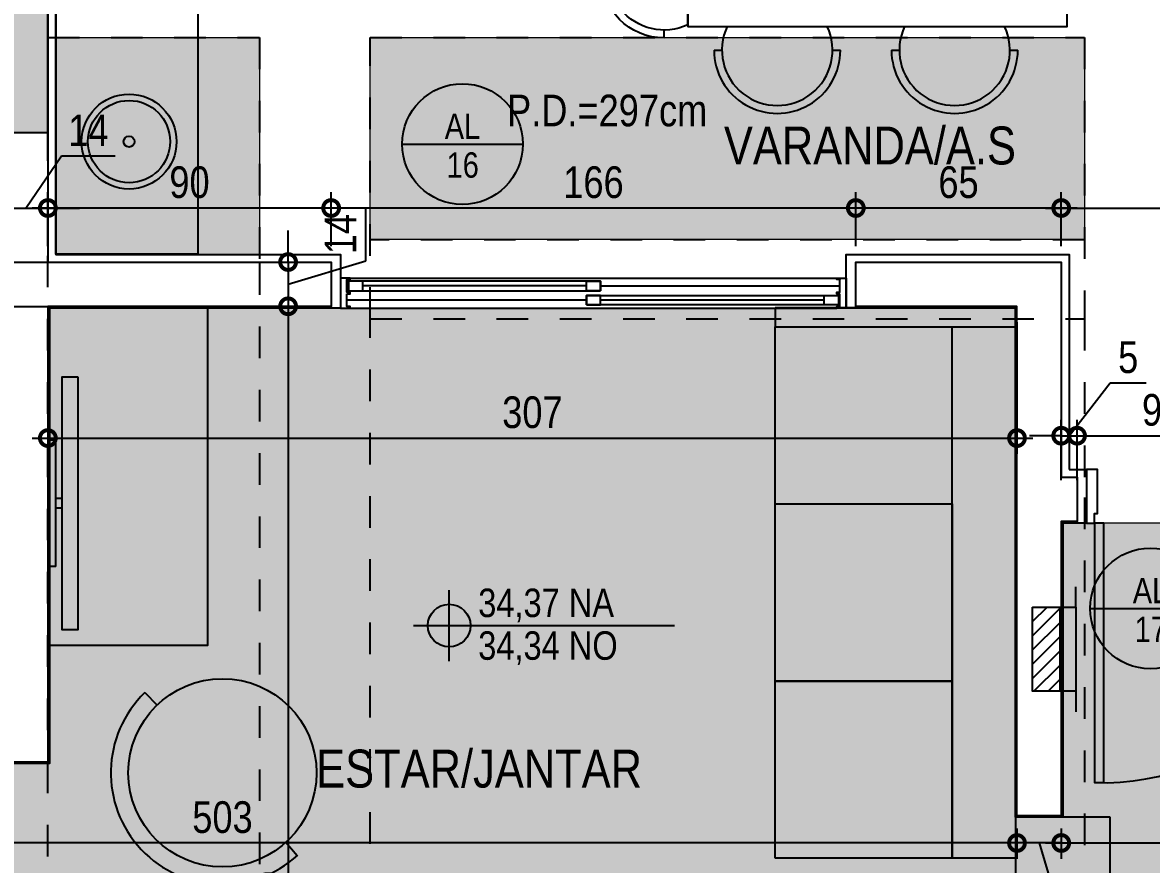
# Model space of a CAD drawing. Header units: metres. Extents: x -41 to 570, y -54 to 184.
# Drawn here: x 4.93 to 8.502, y -0.315 to 2.347 of the extents above; entities that cross this region are included whole.
import ezdxf
from ezdxf.enums import TextEntityAlignment as Align

# ---------------------------------------------------------------- set-up
doc = ezdxf.new("R2010")
doc.units = ezdxf.units.M
doc.linetypes.add('DASHEDX2', pattern=[1.5, 1, -0.5])
doc.linetypes.add('PUC$0$DASHEDX2', pattern=[1.5, 1, -0.5])
for name, color, linetype in [('1', 232, 'DASHEDX2'), ('4', 2, 'Continuous'), ('ARQ-DIM', 2, 'Continuous'), ('ARQ-SIM', 1, 'Continuous'), ('ARQ-TXT', 2, 'Continuous'), ('PUC$0$06-GGBSTELAP-TIPO-BLA$0$GG-TE0001', 1, 'Continuous'), ('PUC$0$06-GGBSTELAP-TIPO-BLA$0$GG-TE0003', 7, 'Continuous'), ('PUC$0$ARQ-ALV ACAB', 4, 'Continuous'), ('PUC$0$ARQ-ALV OSSO', 5, 'Continuous'), ('PUC$0$ARQ-AUX1 @ 1', 1, 'Continuous'), ('PUC$0$ARQ-CAX @ 1', 1, 'Continuous'), ('PUC$0$ARQ-MOB', 7, 'Continuous'), ('PUC$0$ARQ-MOB @ 1', 7, 'Continuous'), ('PUC$0$ARQ-PRJ', 7, 'PUC$0$DASHEDX2')]:
    doc.layers.add(name, color=color, linetype=linetype)
doc.layers.add('PUC$0$ARQ-FORRO', color=9, linetype='Continuous', lineweight=5)
doc.styles.add('Adesa', font='ARIALN.TTF')
doc.dimstyles.new('ADESA 1-0050', dxfattribs={"dimtxt": 0.1, "dimasz": 0.1, "dimexe": 0.05, "dimexo": 0.05, "dimgap": 0.03, "dimtad": 1, "dimdec": 1, "dimlfac": 100, "dimzin": 12, "dimtxsty": 'Adesa', "dimblk": 'DOTSMALL', "dimcen": 1, "dimdle": 0.05, "dimclrd": 1, "dimclre": 1, "dimclrt": 256, "dimazin": 3, "dimtm": 1e-09, "dimtfac": 1, "dimtdec": 1, "dimtmove": 1, "dimatfit": 0, "dimldrblk": 'DOTSMALL', "dimfxl": 0.8, "dimtvp": 2, "dimtolj": 1, "dimtzin": 0, "dimarcsym": 0})

# ---------------------------------------------------------------- blocks, each defined once
blk = doc.blocks.new('*U3378')
at = {"color": 0, "linetype": 'ByBlock', "ltscale": 0.5}
for points in [[(0.02, -0.045), (0.03, -0.045), (0.03, -0.05), (0.02, -0.05), (0.02, -0.09), (0.03, -0.09), (0.03, -0.095), (0.02, -0.095), (0.02, -0.09), (0.03, -0.09), (0.03, -0.095), (0, -0.095), (0, 0), (0.03, 0), (0.03, -0.005), (0.02, -0.005), (0.02, -0.045)], [(1.58, -0.045), (1.57, -0.045), (1.57, -0.05), (1.58, -0.05), (1.58, -0.09), (1.57, -0.09), (1.57, -0.095), (1.58, -0.095), (1.58, -0.09), (1.57, -0.09), (1.57, -0.095), (1.6, -0.095), (1.6, 0), (1.57, 0), (1.57, -0.005), (1.58, -0.005), (1.58, -0.045)], [(0.025, -0.01), (0.07, -0.01), (0.07, -0.04), (0.025, -0.04)], [(0.8225, -0.01), (0.7775, -0.01), (0.7775, -0.04), (0.8225, -0.04)], [(0.7775, -0.055), (0.8225, -0.055), (0.8225, -0.085), (0.7775, -0.085)], [(1.575, -0.055), (1.53, -0.055), (1.53, -0.085), (1.575, -0.085)]]:
    blk.add_lwpolyline(points, close=True, dxfattribs=at)
at = {"color": 8, "linetype": 'ByBlock', "ltscale": 0.5}
for points in [[(1.57, 0), (0.03, 0)], [(0.8225, -0.025), (1.58, -0.025)], [(0.7775, -0.07), (0.02, -0.07)], [(1.57, -0.095), (0.03, -0.095)]]:
    blk.add_lwpolyline(points, dxfattribs=at)
at = {"color": 7, "linetype": 'ByBlock', "ltscale": 0.5}
for points in [[(0.8225, -0.01), (0.8225, -0.04), (0.025, -0.04), (0.025, -0.01)], [(0.7775, -0.055), (0.7775, -0.085), (1.575, -0.085), (1.575, -0.055)]]:
    blk.add_lwpolyline(points, close=True, dxfattribs=at)
for points in [[(0.07, -0.025), (0.7775, -0.025)], [(0.8225, -0.07), (1.53, -0.07)]]:
    blk.add_lwpolyline(points, dxfattribs=at)
blk = doc.blocks.new('*U3549')
for points in [[(-0.025, -0.1), (0, -0.1), (0, -0.07), (0.01, -0.07), (0.01, 0.07), (-0.025, 0.07), (-0.025, -0.1)], [(0.845, -0.1), (0.82, -0.1), (0.82, -0.07), (0.81, -0.07), (0.81, 0.07), (0.845, 0.07), (0.845, -0.1)], [(0, -0.1), (0, -0.9204), (0.03, -0.9204), (0.03, -0.1)]]:
    blk.add_lwpolyline(points, close=True)
at = {"layer": 'PUC$0$ARQ-PRJ'}
blk.add_arc((0.0237, -0.1242), 0.7967, 268.2987, 1.7401, dxfattribs=at)
blk = doc.blocks.new('PUC$0$pl apto tipo 4 puc')
at = {"layer": 'PUC$0$ARQ-ALV ACAB'}
blk.add_lwpolyline([(4.6663, 3.0274), (5.0368, 3.0262), (5.0368, 1.6162), (5.9381, 1.6162), (5.9381, 1.4462), (5.0168, 1.4459), (5.0168, 0.0059), (3.0556, 0.0062), (3.0556, -0.0782), (2.9056, -0.0782), (2.9056, 0.1562), (4.8668, 0.1559)], dxfattribs=at)
blk.add_lwpolyline([(8.2431, 0.9362), (8.2981, 0.9362), (8.2981, 0.7662), (8.2231, 0.7662), (8.2231, -0.1638), (8.0731, -0.1638), (8.0731, 1.4462), (7.5381, 1.4462), (7.5381, 1.6162), (8.2431, 1.6162)], close=True, dxfattribs=at)
at = {"layer": 'PUC$0$ARQ-ALV OSSO'}
for points in [[(4.6613, 3.0012), (5.0118, 3.0012), (5.0118, 1.5912), (5.0118, 1.5912), (5.9081, 1.5912), (5.9081, 1.4512), (5.0118, 1.4509), (5.0118, 0.0109), (3.0506, 0.0112), (3.0506, -0.0732), (2.9106, -0.0732), (2.9106, 0.1512), (4.8718, 0.1509)], [(4.6618, 1.5912), (5.0118, 1.5912)]]:
    blk.add_lwpolyline(points, dxfattribs=at)
blk.add_lwpolyline([(8.2181, 0.9112), (8.2681, 0.9112), (8.2681, 0.7712), (8.2181, 0.7712), (8.2181, -0.1588), (8.0781, -0.1588), (8.0781, 1.4512), (7.5681, 1.4512), (7.5681, 1.5912), (8.2181, 1.5912)], close=True, dxfattribs=at)
at = {"layer": 'PUC$0$ARQ-ALV OSSO', "elevation": 0}
blk.add_lwpolyline([(4.6618, 1.4512), (5.0118, 1.4509)], dxfattribs=at)
at = {"layer": 'PUC$0$ARQ-AUX1 @ 1', "rotation": 180}
blk.add_blockref('*U3378', (7.5381, 1.4462, 0), dxfattribs=at)
at = {"layer": 'PUC$0$ARQ-CAX @ 1'}
blk.add_blockref('*U3549', (8.3231, 0.8662), dxfattribs=at)
blk = doc.blocks.new('PUC$0$BCO')
at = {"layer": 'PUC$0$ARQ-MOB'}
blk.add_line((-0.1581, 0), (0.1581, 0), dxfattribs=at)
for points in [[(-0.2, -0.075), (-0.175, -0.075)], [(0.175, -0.075), (0.2, -0.075)]]:
    blk.add_lwpolyline(points, dxfattribs=at)
for radius, start, end in [(0.175, 154.6231, 25.3769), (0.2, 180, 0)]:
    blk.add_arc((0, -0.075), radius, start, end, dxfattribs=at)
blk = doc.blocks.new('PUC$0$ARQ-LAY-SOF')
at = {"layer": 'PUC$0$ARQ-MOB'}
for points in [[(0.2, 1.74), (0.2, 0.06), (0, 0.06), (0, 1.74)], [(0.76, 1.74), (0.76, 0.06), (0, 0.06), (0, 1.74)], [(0.76, 1.74), (0.76, 1.18), (0.2, 1.18), (0.2, 1.74)], [(0.76, 1.18), (0.76, 0.62), (0.2, 0.62), (0.2, 1.18)], [(0.76, 0), (0.76, 0.06), (0, 0.06), (0, 0)]]:
    blk.add_lwpolyline(points, close=True, dxfattribs=at)
blk = doc.blocks.new('PUC$0$ARQ_LAY_CAD_RED')
at = {"layer": 'PUC$0$ARQ-MOB'}
for p, q in [((-0.0123, 0.3527), (-0.0104, 0.2975)), ((0, -0.353), (0.0019, -0.2977))]:
    blk.add_line(p, q, dxfattribs=at)
blk.add_circle((0, 0), 0.2977, dxfattribs=at)
blk.add_arc((0, 0), 0.353, 91.9974, 270.5825, dxfattribs=at)
blk = doc.blocks.new('*U3414')
for p, q in [((-0.2, -0.02), (-0.2, 0)), ((0.2, -0.02), (0.2, 0)), ((-0.015, -0.04), (-0.015, -0.02)), ((0.015, -0.04), (0.015, -0.02))]:
    blk.add_line(p, q)
for points in [[(0.2, 0), (-0.2, 0)], [(0.2, -0.02), (-0.2, -0.02)]]:
    blk.add_lwpolyline(points)
blk.add_lwpolyline([(-0.4, -0.09), (0.4, -0.09), (0.4, -0.04), (-0.4, -0.04)], close=True)
blk = doc.blocks.new('PUC$0$layout puc 2')
at = {"layer": 'PUC$0$ARQ-MOB'}
for points in [[(-8.0163, 3.02), (-7.7163, 3.02), (-7.7163, 3.47), (-8.0163, 3.47)], [(-4.66, 1.4103), (-5.16, 1.4103), (-5.16, 2.4781), (-4.66, 2.4781)]]:
    blk.add_lwpolyline(points, close=True, dxfattribs=at)
at = {"layer": 'PUC$0$ARQ-MOB', "elevation": 0}
for points in [[(-5.13, 1.24), (-4.68, 1.24), (-4.68, 0.02), (-5.1299, 0.02)], [(-6.6799, 0.02), (-6.6799, 0.52), (-7.8799, 0.52), (-7.8799, 0.02)]]:
    blk.add_lwpolyline(points, close=True, dxfattribs=at)
at = {"layer": 'PUC$0$ARQ-MOB'}
for radius in [0.15, 0.13, 0.0174]:
    blk.add_circle((-4.912, 0.8842, 0), radius, dxfattribs=at)
at = {"layer": 'PUC$0$ARQ-MOB', "color": 7, "rotation": 221.9872124958191}
blk.add_blockref('PUC$0$ARQ_LAY_CAD_RED', (-5.2073, 2.8802, 0), dxfattribs=at)
at = {"layer": 'PUC$0$ARQ-MOB', "color": 7}
blk.add_blockref('PUC$0$ARQ-LAY-SOF', (-7.7163, 1.41), dxfattribs=at)
at = {"layer": 'PUC$0$ARQ-MOB', "rotation": 180}
for p in [(-7.5241, 0.52, 0), (-6.9628, 0.52, 0)]:
    blk.add_blockref('PUC$0$BCO', p, dxfattribs=at)
at = {"layer": 'PUC$0$ARQ-MOB', "xscale": -1, "rotation": 90}
blk.add_blockref('PUC$0$BCO', (-6.6799, 0.3565), dxfattribs=at)
at = {"layer": 'PUC$0$ARQ-MOB @ 1', "xscale": -1, "rotation": 270}
blk.add_blockref('*U3414', (-4.66, 2.0281), dxfattribs=at)
blk = doc.blocks.new('PUC$0$06-GGBSTELAP-TIPO-BLA$0$GG-CP-10-50')
at = {"layer": 'PUC$0$06-GGBSTELAP-TIPO-BLA$0$GG-TE0001'}
h = blk.add_hatch(dxfattribs=at)
h.set_pattern_fill('ANSI31', color=256, scale=0.01, angle=90, style=0)
h.set_pattern_definition([(135, (-15411.20236, 5775.561818), (-0.0224506403, -0.0224506403), [])])
h.paths.add_polyline_path([(0.133, -0.0862), (0.133, 0), (-0.133, 0), (-0.133, -0.0862)])
at = {"layer": 'PUC$0$06-GGBSTELAP-TIPO-BLA$0$GG-TE0003'}
for p, q in [((-0.133, 0.0502), (-0.1977, 0.0502)), ((0.133, 0.0502), (0.1977, 0.0502)), ((-0.133, 0), (0.133, 0))]:
    blk.add_line(p, q, dxfattribs=at)
blk.add_lwpolyline([(-0.133, -0.0862), (-0.133, 0.0502), (0.133, 0.0502), (0.133, -0.0862)], close=True, dxfattribs=at)
blk = doc.blocks.new('PUC$0$06-GGBSTELAP-TIPO-BLA$0$PONTOS AP3')
at = {"layer": 'PUC$0$06-GGBSTELAP-TIPO-BLA$0$GG-TE0003', "rotation": 180}
blk.add_blockref('PUC$0$06-GGBSTELAP-TIPO-BLA$0$GG-CP-10-50', (25.3624, 3.113, 0), dxfattribs=at)
blk = doc.blocks.new('PUC$0$pl forro 2')
at = {"layer": 'PUC$0$ARQ-FORRO'}
h = blk.add_hatch(color=256, dxfattribs=at)
h.dxf.hatch_style = 1
h.paths.add_polyline_path([(-5.005, -1.705), (-3.2113, -1.705), (-3.2113, -0.775), (-3.0613, -0.775), (-3.0613, -2.385), (-0.005, -2.3848), (-0.005, -0.9447), (1.9562, -0.945), (1.9562, -0.045), (-0.005, -0.045), (-0.005, 1.3643), (-1.9663, 1.3643), (-1.9663, 0.965), (-5.005, 0.965)])
h = blk.add_hatch(color=256, dxfattribs=at)
h.dxf.hatch_style = 1
h.paths.add_polyline_path([(-0.6699, -2.555), (-0.025, -2.555), (-0.025, -3.2408), (-0.6699, -3.2408)])
h.paths.add_polyline_path([(-3.2798, -2.6015), (-1.0199, -2.6015), (-1.0199, -3.2408), (-3.2798, -3.2408)])
h.paths.add_polyline_path([(-4.3613, -1.875), (-3.6298, -1.875), (-3.6298, -3.2408), (-4.09, -3.2408), (-4.09, -3.775), (-4.995, -3.775), (-4.995, -2.155), (-4.3614, -2.155)])
h.paths.add_polyline_path([(-4.695, -2.875), (-4.945, -2.875), (-4.945, -3.175), (-4.695, -3.175)], flags=16)
for points in [[(-5.005, -1.705), (-3.2113, -1.705), (-3.2113, -0.775), (-3.0613, -0.775), (-3.0613, -2.385), (-0.005, -2.3848), (-0.005, -0.9447), (1.9562, -0.945), (1.9562, -0.045), (-0.005, -0.045), (-0.005, 1.3643), (-1.9663, 1.3643), (-1.9663, 0.965), (-5.005, 0.965)], [(-0.6699, -2.555), (-0.025, -2.555), (-0.025, -3.2408), (-0.6699, -3.2408)], [(-3.2798, -2.6015), (-1.0199, -2.6015), (-1.0199, -3.2408), (-3.2798, -3.2408)]]:
    blk.add_lwpolyline(points, close=True, dxfattribs=at)
blk = doc.blocks.new('PUC')
at = {"rotation": 270}
blk.add_blockref('PUC$0$06-GGBSTELAP-TIPO-BLA$0$PONTOS AP3', (-11.325, 24.9967, 0), dxfattribs=at)
at = {"layer": 'PUC$0$ARQ-ALV OSSO', "color": 6, "rotation": 180}
blk.add_blockref('PUC$0$pl apto tipo 4 puc', (0.0018, 0.0019), dxfattribs=at)
at = {"layer": 'PUC$0$ARQ-FORRO'}
blk.add_blockref('PUC$0$pl forro 2', (-5.01, 0.9408), dxfattribs=at)
at = {"layer": 'PUC$0$ARQ-MOB', "color": 6}
blk.add_blockref('PUC$0$layout puc 2', (-0.355, -2.855, 0), dxfattribs=at)
blk = doc.blocks.new('NipAcOs')
at = {"layer": 'ARQ-SIM'}
h = blk.add_hatch(color=256, dxfattribs=at)
h.dxf.hatch_style = 1
h.paths.add_polyline_path([(0, 0.15, 0.414214), (-0.15, 0), (0, 0)])
h.paths.add_polyline_path([(0.15, 0), (0, 0), (0, -0.15, 0.414214)])
for p, q in [((0, -0.25), (0, 0.25)), ((-0.25, 0), (0.15, 0)), ((0.15, 0), (1.5834, 0))]:
    blk.add_line(p, q, dxfattribs=at)
blk.add_circle((0, 0), 0.15, dxfattribs=at)
at = {"style": 'Adesa'}
for p in [(0.204, 0.06), (0.204, -0.24)]:
    blk.add_attdef('000,00', p, '', height=0.2, dxfattribs=at)
blk = doc.blocks.new('TIPO COTA$0$Chamada_planta')
at = {"layer": 'ARQ-SIM'}
blk.add_line((-1.273, 0), (1.273, 0), dxfattribs=at)
blk.add_circle((0, 0), 1.273, dxfattribs=at)
at = {"layer": 'ARQ-SIM', "color": 2, "style": 'Adesa'}
for tag, p in [('NUMERO', (0, 0.234)), ('C.D.', (0, -0.272))]:
    blk.add_attdef(tag, text='', height=0.5, dxfattribs=at).set_placement(p, align=Align.MIDDLE_CENTER)
blk = doc.blocks.new('_DotSmall')
at = {"color": 0, "linetype": 'ByBlock', "const_width": 0.5}
blk.add_lwpolyline([(-0.0625, 0, 1), (0.0625, 0, 1)], format="xyb", close=True, dxfattribs=at)
blk = doc.blocks.new('*D1625')
at = {"layer": 'ARQ-DIM', "color": 1, "lineweight": -2, "transparency": 16777216}
for p, q in [((7.5664, 1.64), (7.5664, 1.8108)), ((8.2164, 1.64), (8.2164, 1.8108)), ((8.2664, 1.7608), (7.5164, 1.7608))]:
    blk.add_line(p, q, dxfattribs=at)
at = {"layer": 'Defpoints', "color": 0, "transparency": 16777216}
for p in [(7.5664, 1.7608), (7.5664, 1.59, 0), (8.2164, 1.59, 0)]:
    blk.add_point(p, dxfattribs=at)
at = {"layer": 'ARQ-DIM', "color": 1, "lineweight": -2, "transparency": 16777216, "xscale": 0.1, "yscale": 0.1, "zscale": 0.1, "rotation": 180}
blk.add_blockref('_DotSmall', (7.5664, 1.7608), dxfattribs=at)
at = {"layer": 'ARQ-DIM', "color": 1, "lineweight": -2, "transparency": 16777216, "xscale": 0.1, "yscale": 0.1, "zscale": 0.1}
blk.add_blockref('_DotSmall', (8.2164, 1.7608), dxfattribs=at)
at = {"layer": 'ARQ-DIM', "transparency": 16777216, "insert": (7.8914, 1.8418), "char_height": 0.1, "attachment_point": 5, "style": 'Adesa'}
blk.add_mtext('\\A1;65', dxfattribs=at)
blk = doc.blocks.new('*D1626')
at = {"layer": 'ARQ-DIM', "color": 1, "lineweight": -2, "transparency": 16777216}
for p, q in [((5.9064, 1.64), (5.9064, 1.8108)), ((7.5664, 1.64), (7.5664, 1.8108)), ((7.6164, 1.7608), (5.8564, 1.7608))]:
    blk.add_line(p, q, dxfattribs=at)
at = {"layer": 'Defpoints', "color": 0, "transparency": 16777216}
for p in [(5.9064, 1.7608), (5.9064, 1.59, 0), (7.5664, 1.59, 0)]:
    blk.add_point(p, dxfattribs=at)
at = {"layer": 'ARQ-DIM', "color": 1, "lineweight": -2, "transparency": 16777216, "xscale": 0.1, "yscale": 0.1, "zscale": 0.1, "rotation": 180}
blk.add_blockref('_DotSmall', (5.9064, 1.7608), dxfattribs=at)
at = {"layer": 'ARQ-DIM', "color": 1, "lineweight": -2, "transparency": 16777216, "xscale": 0.1, "yscale": 0.1, "zscale": 0.1}
blk.add_blockref('_DotSmall', (7.5664, 1.7608), dxfattribs=at)
at = {"layer": 'ARQ-DIM', "transparency": 16777216, "insert": (6.7364, 1.8418), "char_height": 0.1, "attachment_point": 5, "style": 'Adesa'}
blk.add_mtext('\\A1;166', dxfattribs=at)
blk = doc.blocks.new('*D1627')
at = {"layer": 'ARQ-DIM', "color": 1, "lineweight": -2, "transparency": 16777216}
for p, q in [((5.01, 1.64), (5.01, 1.8108)), ((5.9064, 1.64), (5.9064, 1.8108)), ((5.9564, 1.7608), (4.96, 1.7608))]:
    blk.add_line(p, q, dxfattribs=at)
at = {"layer": 'Defpoints', "color": 0, "transparency": 16777216}
for p in [(5.01, 1.7608), (5.01, 1.59, 0), (5.9064, 1.59, 0)]:
    blk.add_point(p, dxfattribs=at)
at = {"layer": 'ARQ-DIM', "color": 1, "lineweight": -2, "transparency": 16777216, "xscale": 0.1, "yscale": 0.1, "zscale": 0.1, "rotation": 180}
blk.add_blockref('_DotSmall', (5.01, 1.7608), dxfattribs=at)
at = {"layer": 'ARQ-DIM', "color": 1, "lineweight": -2, "transparency": 16777216, "xscale": 0.1, "yscale": 0.1, "zscale": 0.1}
blk.add_blockref('_DotSmall', (5.9064, 1.7608), dxfattribs=at)
at = {"layer": 'ARQ-DIM', "transparency": 16777216, "insert": (5.4582, 1.8418), "char_height": 0.1, "attachment_point": 5, "style": 'Adesa'}
blk.add_mtext('\\A1;90', dxfattribs=at)
blk = doc.blocks.new('*D1628')
at = {"layer": 'ARQ-DIM', "color": 1, "lineweight": -2, "transparency": 16777216}
for p, q in [((4.9408, 1.7608), (5.0535, 1.9262)), ((5.0535, 1.9262), (5.223, 1.9262)), ((4.8715, 1.6488), (4.8715, 1.8108)), ((5.01, 1.6488), (5.01, 1.8108)), ((4.8715, 1.7608), (4.7715, 1.7608)), ((4.8715, 1.7608), (5.01, 1.7608)), ((4.8715, 1.7608), (5.01, 1.7608)), ((5.01, 1.7608), (5.11, 1.7608))]:
    blk.add_line(p, q, dxfattribs=at)
at = {"layer": 'Defpoints', "color": 0, "transparency": 16777216}
for p in [(5.01, 1.7608), (4.8715, 1.5988, 0), (5.01, 1.5988, 0)]:
    blk.add_point(p, dxfattribs=at)
at = {"layer": 'ARQ-DIM', "color": 1, "lineweight": -2, "transparency": 16777216, "xscale": 0.1, "yscale": 0.1, "zscale": 0.1}
blk.add_blockref('_DotSmall', (4.8715, 1.7608), dxfattribs=at)
at = {"layer": 'ARQ-DIM', "color": 1, "lineweight": -2, "transparency": 16777216, "xscale": 0.1, "yscale": 0.1, "zscale": 0.1, "rotation": 180}
blk.add_blockref('_DotSmall', (5.01, 1.7608), dxfattribs=at)
at = {"layer": 'ARQ-DIM', "transparency": 16777216, "insert": (5.1382, 2.0064), "char_height": 0.1, "attachment_point": 5, "style": 'Adesa'}
blk.add_mtext('\\A1;14', dxfattribs=at)
blk = doc.blocks.new('*D1319')
at = {"layer": 'ARQ-DIM', "color": 1, "lineweight": -2, "transparency": 16777216}
for p, q in [((8.2164, 1.64), (8.2164, 1.8108)), ((9.3964, 1.1813), (9.3964, 1.8108)), ((8.1664, 1.7608), (9.4464, 1.7608))]:
    blk.add_line(p, q, dxfattribs=at)
at = {"layer": 'Defpoints', "color": 0, "transparency": 16777216}
for p in [(9.3964, 1.7608), (8.2164, 1.59, 0), (9.3964, 1.1313, 0)]:
    blk.add_point(p, dxfattribs=at)
at = {"layer": 'ARQ-DIM', "color": 1, "lineweight": -2, "transparency": 16777216, "xscale": 0.1, "yscale": 0.1, "zscale": 0.1, "rotation": 180}
blk.add_blockref('_DotSmall', (8.2164, 1.7608), dxfattribs=at)
at = {"layer": 'ARQ-DIM', "color": 1, "lineweight": -2, "transparency": 16777216, "xscale": 0.1, "yscale": 0.1, "zscale": 0.1}
blk.add_blockref('_DotSmall', (9.3964, 1.7608), dxfattribs=at)
at = {"layer": 'ARQ-DIM', "transparency": 16777216, "insert": (8.8064, 1.8418), "char_height": 0.1, "attachment_point": 5, "style": 'Adesa'}
blk.add_mtext('\\A1;118', dxfattribs=at)
blk = doc.blocks.new('*D1340')
at = {"layer": 'ARQ-DIM', "color": 1, "lineweight": -2, "transparency": 16777216}
for p, q in [((8.2164, -0.2012), (8.2164, -0.297)), ((10.0291, -0.2012), (10.0291, -0.297)), ((8.1664, -0.247), (10.0791, -0.247))]:
    blk.add_line(p, q, dxfattribs=at)
at = {"layer": 'Defpoints', "color": 0, "transparency": 16777216}
for p in [(8.2164, -0.1512, 0), (10.0291, -0.1512, 0), (10.0291, -0.247)]:
    blk.add_point(p, dxfattribs=at)
at = {"layer": 'ARQ-DIM', "color": 1, "lineweight": -2, "transparency": 16777216, "xscale": 0.1, "yscale": 0.1, "zscale": 0.1, "rotation": 180}
blk.add_blockref('_DotSmall', (8.2164, -0.247), dxfattribs=at)
at = {"layer": 'ARQ-DIM', "color": 1, "lineweight": -2, "transparency": 16777216, "xscale": 0.1, "yscale": 0.1, "zscale": 0.1}
blk.add_blockref('_DotSmall', (10.0291, -0.247), dxfattribs=at)
at = {"layer": 'ARQ-DIM', "transparency": 16777216, "insert": (9.1227, -0.1659), "char_height": 0.1, "attachment_point": 5, "style": 'Adesa'}
blk.add_mtext('\\A1;181', dxfattribs=at)
blk = doc.blocks.new('*D1341')
at = {"layer": 'ARQ-DIM', "color": 1, "lineweight": -2, "transparency": 16777216}
for p, q in [((8.0764, -0.2012), (8.0764, -0.297)), ((8.2164, -0.2012), (8.2164, -0.297)), ((8.0764, -0.247), (7.9764, -0.247)), ((8.2164, -0.247), (8.0764, -0.247)), ((8.2164, -0.247), (8.0764, -0.247)), ((8.1464, -0.247), (8.22, -0.4926)), ((8.2164, -0.247), (8.3164, -0.247)), ((8.22, -0.4926), (8.3895, -0.4926))]:
    blk.add_line(p, q, dxfattribs=at)
at = {"layer": 'Defpoints', "color": 0, "transparency": 16777216}
for p in [(8.0764, -0.1512, 0), (8.2164, -0.1512, 0), (8.0764, -0.247)]:
    blk.add_point(p, dxfattribs=at)
at = {"layer": 'ARQ-DIM', "color": 1, "lineweight": -2, "transparency": 16777216, "xscale": 0.1, "yscale": 0.1, "zscale": 0.1}
blk.add_blockref('_DotSmall', (8.0764, -0.247), dxfattribs=at)
at = {"layer": 'ARQ-DIM', "color": 1, "lineweight": -2, "transparency": 16777216, "xscale": 0.1, "yscale": 0.1, "zscale": 0.1, "rotation": 180}
blk.add_blockref('_DotSmall', (8.2164, -0.247), dxfattribs=at)
at = {"layer": 'ARQ-DIM', "transparency": 16777216, "insert": (8.3048, -0.4124), "char_height": 0.1, "attachment_point": 5, "style": 'Adesa'}
blk.add_mtext('\\A1;14', dxfattribs=at)
blk = doc.blocks.new('*D1342')
at = {"layer": 'ARQ-DIM', "color": 1, "lineweight": -2, "transparency": 16777216}
for p, q in [((3.0488, -0.1644), (3.0488, -0.297)), ((8.0764, -0.2012), (8.0764, -0.297)), ((8.1264, -0.247), (2.9988, -0.247))]:
    blk.add_line(p, q, dxfattribs=at)
at = {"layer": 'Defpoints', "color": 0, "transparency": 16777216}
for p in [(3.0488, -0.1144, 0), (8.0764, -0.1512, 0), (3.0488, -0.247)]:
    blk.add_point(p, dxfattribs=at)
at = {"layer": 'ARQ-DIM', "color": 1, "lineweight": -2, "transparency": 16777216, "xscale": 0.1, "yscale": 0.1, "zscale": 0.1, "rotation": 180}
blk.add_blockref('_DotSmall', (3.0488, -0.247), dxfattribs=at)
at = {"layer": 'ARQ-DIM', "color": 1, "lineweight": -2, "transparency": 16777216, "xscale": 0.1, "yscale": 0.1, "zscale": 0.1}
blk.add_blockref('_DotSmall', (8.0764, -0.247), dxfattribs=at)
at = {"layer": 'ARQ-DIM', "transparency": 16777216, "insert": (5.5626, -0.1659), "char_height": 0.1, "attachment_point": 5, "style": 'Adesa'}
blk.add_mtext('\\A1;503', dxfattribs=at)
blk = doc.blocks.new('*D1343')
at = {"layer": 'ARQ-DIM', "color": 1, "lineweight": -2, "transparency": 16777216}
for p, q in [((8.2414, 1.0408), (8.3711, 1.2075)), ((8.3711, 1.2075), (8.4855, 1.2075)), ((8.2164, 0.9), (8.2164, 1.0908)), ((8.2664, 0.9), (8.2664, 1.0908)), ((8.2164, 1.0408), (8.1164, 1.0408)), ((8.2164, 1.0408), (8.2664, 1.0408)), ((8.2164, 1.0408), (8.2664, 1.0408)), ((8.2664, 1.0408), (8.3664, 1.0408))]:
    blk.add_line(p, q, dxfattribs=at)
at = {"layer": 'Defpoints', "color": 0, "transparency": 16777216}
for p in [(8.2664, 1.0408), (8.2164, 0.85, 0), (8.2664, 0.85, 0)]:
    blk.add_point(p, dxfattribs=at)
at = {"layer": 'ARQ-DIM', "color": 1, "lineweight": -2, "transparency": 16777216, "xscale": 0.1, "yscale": 0.1, "zscale": 0.1}
blk.add_blockref('_DotSmall', (8.2164, 1.0408), dxfattribs=at)
at = {"layer": 'ARQ-DIM', "color": 1, "lineweight": -2, "transparency": 16777216, "xscale": 0.1, "yscale": 0.1, "zscale": 0.1, "rotation": 180}
blk.add_blockref('_DotSmall', (8.2664, 1.0408), dxfattribs=at)
at = {"layer": 'ARQ-DIM', "transparency": 16777216, "insert": (8.4283, 1.2884), "char_height": 0.1, "attachment_point": 5, "style": 'Adesa'}
blk.add_mtext('\\A1;5', dxfattribs=at)
blk = doc.blocks.new('*D1344')
at = {"layer": 'ARQ-DIM', "color": 1, "lineweight": -2, "transparency": 16777216}
for p, q in [((8.2664, 0.9), (8.2664, 1.0908)), ((9.1964, 0.9), (9.1964, 1.0908)), ((8.2164, 1.0408), (9.2464, 1.0408))]:
    blk.add_line(p, q, dxfattribs=at)
at = {"layer": 'Defpoints', "color": 0, "transparency": 16777216}
for p in [(9.1964, 1.0408), (8.2664, 0.85, 0), (9.1964, 0.85, 0)]:
    blk.add_point(p, dxfattribs=at)
at = {"layer": 'ARQ-DIM', "color": 1, "lineweight": -2, "transparency": 16777216, "xscale": 0.1, "yscale": 0.1, "zscale": 0.1, "rotation": 180}
blk.add_blockref('_DotSmall', (8.2664, 1.0408), dxfattribs=at)
at = {"layer": 'ARQ-DIM', "color": 1, "lineweight": -2, "transparency": 16777216, "xscale": 0.1, "yscale": 0.1, "zscale": 0.1}
blk.add_blockref('_DotSmall', (9.1964, 1.0408), dxfattribs=at)
at = {"layer": 'ARQ-DIM', "transparency": 16777216, "insert": (8.5356, 1.1219), "char_height": 0.1, "attachment_point": 5, "style": 'Adesa'}
blk.add_mtext('\\A1;93', dxfattribs=at)
blk = doc.blocks.new('*D1349')
at = {"layer": 'ARQ-DIM', "color": 1, "lineweight": -2, "transparency": 16777216}
for p, q in [((5.7702, 1.5), (5.7702, -2.3601)), ((5.6481, 1.45), (5.8202, 1.45)), ((5.6481, -2.3101), (5.8202, -2.3101))]:
    blk.add_line(p, q, dxfattribs=at)
at = {"layer": 'Defpoints', "color": 0, "transparency": 16777216}
for p in [(5.5981, 1.45, 0), (5.5981, -2.3101), (5.7702, -2.3101)]:
    blk.add_point(p, dxfattribs=at)
at = {"layer": 'ARQ-DIM', "color": 1, "lineweight": -2, "transparency": 16777216, "xscale": 0.1, "yscale": 0.1, "zscale": 0.1}
for p, rotation in [((5.7702, 1.45), 90), ((5.7702, -2.3101), 270)]:
    blk.add_blockref('_DotSmall', p, dxfattribs=dict(at, rotation=rotation))
at = {"layer": 'ARQ-DIM', "transparency": 16777216, "insert": (5.6891, -0.43), "char_height": 0.1, "attachment_point": 5, "rotation": 90, "style": 'Adesa'}
blk.add_mtext('\\A1;376', dxfattribs=at)
blk = doc.blocks.new('*D1350')
at = {"layer": 'ARQ-DIM', "color": 1, "lineweight": -2, "transparency": 16777216}
for p, q in [((6.0158, 1.5937), (6.0158, 1.7632)), ((5.7702, 1.59), (5.7702, 1.69)), ((5.6481, 1.59), (5.8202, 1.59)), ((5.7702, 1.52), (6.0158, 1.5937)), ((5.7702, 1.59), (5.7702, 1.45)), ((5.7702, 1.59), (5.7702, 1.45)), ((5.6481, 1.45), (5.8202, 1.45)), ((5.7702, 1.45), (5.7702, 1.35))]:
    blk.add_line(p, q, dxfattribs=at)
at = {"layer": 'Defpoints', "color": 0, "transparency": 16777216}
for p in [(5.5981, 1.59, 0), (5.5981, 1.45, 0), (5.7702, 1.45)]:
    blk.add_point(p, dxfattribs=at)
at = {"layer": 'ARQ-DIM', "color": 1, "lineweight": -2, "transparency": 16777216, "xscale": 0.1, "yscale": 0.1, "zscale": 0.1}
for p, rotation in [((5.7702, 1.59), 270), ((5.7702, 1.45), 90)]:
    blk.add_blockref('_DotSmall', p, dxfattribs=dict(at, rotation=rotation))
at = {"layer": 'ARQ-DIM', "transparency": 16777216, "insert": (5.9356, 1.6784), "char_height": 0.1, "attachment_point": 5, "rotation": 90, "style": 'Adesa'}
blk.add_mtext('\\A1;14', dxfattribs=at)
blk = doc.blocks.new('*D1361')
at = {"layer": 'ARQ-DIM', "color": 1, "lineweight": -2, "transparency": 16777216}
for p, q in [((5.01, 1.4), (5.01, 0.9833)), ((8.0764, 1.4), (8.0764, 0.9833)), ((4.96, 1.0333), (8.1264, 1.0333))]:
    blk.add_line(p, q, dxfattribs=at)
at = {"layer": 'Defpoints', "color": 0, "transparency": 16777216}
for p in [(5.01, 1.45, 0), (8.0764, 1.45), (8.0764, 1.0333)]:
    blk.add_point(p, dxfattribs=at)
at = {"layer": 'ARQ-DIM', "color": 1, "lineweight": -2, "transparency": 16777216, "xscale": 0.1, "yscale": 0.1, "zscale": 0.1, "rotation": 180}
blk.add_blockref('_DotSmall', (5.01, 1.0333), dxfattribs=at)
at = {"layer": 'ARQ-DIM', "color": 1, "lineweight": -2, "transparency": 16777216, "xscale": 0.1, "yscale": 0.1, "zscale": 0.1}
blk.add_blockref('_DotSmall', (8.0764, 1.0333), dxfattribs=at)
at = {"layer": 'ARQ-DIM', "transparency": 16777216, "insert": (6.5432, 1.1144), "char_height": 0.1, "attachment_point": 5, "style": 'Adesa'}
blk.add_mtext('\\A1;307', dxfattribs=at)
blk = doc.blocks.new('est-lo-08-6sa-r00')
at = {"layer": '4'}
h = blk.add_hatch(color=8, dxfattribs=at)
h.dxf.hatch_style = 1
h.paths.add_polyline_path([(72.453596, -775.948263), (89.987707, -768.630138), (31.827874, -629.280097), (14.293763, -636.598222)], flags=17)
h.paths.add_polyline_path([(-113.904934, -1069.376461), (37.44213, -1006.209491), (30.123852, -988.675012), (-103.689101, -1044.523858), (-278.930329, -624.648636), (-286.248454, -607.114525), (-286.248475, -607.114534), (-307.05579, -557.260535), (-324.58988, -564.57865)])
h.paths.add_polyline_path([(-3206.956631, -1758.910157), (-3258.953832, -1634.325684), (-3291.25351, -1647.80644), (-3239.256309, -1772.390913)])
h.paths.add_polyline_path([(-2993.189754, -2271.092218), (-3020.151167, -2206.492821), (-3034.916841, -2212.655496), (-3140.452498, -1959.793707), (-3125.686931, -1953.631076), (-3148.796798, -1898.260198), (-3181.096477, -1911.740954), (-3025.489432, -2284.572974)])
h.paths.add_polyline_path([(-2947.092821, -1013.293024), (-2914.793142, -999.812268), (-2953.309588, -907.527473), (-2985.609266, -921.008229)])
h.paths.add_polyline_path([(-2727.356492, -1539.777801), (-2695.056814, -1526.297045), (-2733.573259, -1434.01225), (-2765.872938, -1447.493006)])
h.paths.add_polyline_path([(2122.48851, 465.414809), (2070.491309, 589.999283), (2038.191631, 576.518527), (2090.188832, 451.934053)])
h.paths.add_polyline_path([(2012.331384, 729.349548), (1857.495359, 1100.334221), (1825.19568, 1086.853465), (1852.1572, 1022.254111), (1866.922767, 1028.416743), (1971.687405, 777.4023), (1956.921838, 771.239669), (1980.031705, 715.868792)])
h.paths.add_polyline_path([(2336.253806, -46.763456), (2180.644029, 326.07511), (2148.34435, 312.594354), (2171.454218, 257.223477), (2186.219785, 263.386109), (2291.758175, 10.517772), (2276.992608, 4.355141), (2303.954128, -60.244212)])
h.paths.add_polyline_path([(-385.517235, -426.387329), (-595.433068, 76.567703), (-627.732746, 63.086948), (-600.771226, -1.512406), (-586.005659, 4.650226), (-426.161214, -378.334576), (-440.926781, -384.497208), (-417.816914, -439.868085)])
h.paths.add_polyline_path([(-83.249658, 290.335142), (-592.661728, 77.724364), (-382.747194, -425.227558), (-365.213083, -417.909434), (-567.809492, 67.508377), (-108.231212, 259.320275), (-7.318125, 17.534111), (-242.644353, -80.682824), (-140.96112, -324.314257), (-70.363251, -294.849176), (-77.681376, -277.315065), (-130.745133, -299.462021), (-217.792117, -90.898811), (0, 0), (87.04691, -208.563033), (33.983152, -230.709989), (41.301277, -248.2441), (126.664713, -212.616388), (103.554846, -157.245511), (88.789278, -163.408142), (-71.053705, 219.573157), (-56.288138, 225.735788)])
h.paths.add_polyline_path([(395.505667, -856.765828), (368.544148, -792.166475), (353.77858, -798.329106), (193.165052, -413.501599), (207.93062, -407.338968), (184.820752, -351.968091), (-61.579651, -454.806999), (-28.452664, -534.169213), (-10.918528, -526.85106), (-36.727415, -465.022986), (159.839199, -382.982958), (355.887864, -852.712473), (159.32125, -934.752501), (132.748402, -871.073625), (115.214297, -878.391765), (141.787139, -942.070626), (123.33018, -949.773915), (130.648305, -967.308026)])
h.paths.add_polyline_path([(-2506.849069, -2068.110104), (-2474.549391, -2054.629348), (-2513.065836, -1962.344553), (-2545.365515, -1975.825309)])
h.paths.add_polyline_path([(-2448.754924, -805.304224), (-2411.841008, -789.897642), (-2450.357453, -697.612846), (-2487.27137, -713.019428)])
h.paths.add_polyline_path([(-2277.356152, -1215.972989), (-2240.442235, -1200.566407), (-2278.958681, -1108.281611), (-2315.872597, -1123.688193)])
h.paths.add_polyline_path([(-2180.680405, -1447.606534), (-2143.766489, -1432.199951), (-2182.282934, -1339.915156), (-2219.196851, -1355.321738)])
h.paths.add_polyline_path([(-2008.511897, -1860.11957), (-1971.59798, -1844.712987), (-2010.114425, -1752.428192), (-2047.028342, -1767.834774)])
h.paths.add_polyline_path([(-1950.417031, -597.315415), (-1918.117353, -583.834659), (-1956.633798, -491.549864), (-1988.933477, -505.03062)])
h.paths.add_polyline_path([(-1779.018259, -1007.98418), (-1746.71858, -994.503424), (-1785.235026, -902.218629), (-1817.534704, -915.699385)])
h.paths.add_polyline_path([(-1682.342513, -1239.617725), (-1650.042834, -1226.136969), (-1688.559279, -1133.852174), (-1720.858958, -1147.33293)])
h.paths.add_polyline_path([(-1510.174004, -1652.130761), (-1477.874325, -1638.650005), (-1516.390771, -1546.36521), (-1548.690449, -1559.845966)])
h.paths.add_polyline_path([(-1456.693377, -391.252433), (-1424.393698, -377.771677), (-1462.910144, -285.486882), (-1495.209822, -298.967638)])
h.paths.add_polyline_path([(-1285.294604, -801.921198), (-1252.994926, -788.440442), (-1291.511371, -696.155647), (-1323.811049, -709.636403)])
h.paths.add_polyline_path([(-1188.618858, -1033.554743), (-1156.319179, -1020.073987), (-1194.835625, -927.789192), (-1227.135303, -941.269948)])
h.paths.add_polyline_path([(-1016.450349, -1446.067779), (-984.15067, -1432.587023), (-1022.667116, -1340.302228), (-1054.966794, -1353.782984)])
h.paths.add_polyline_path([(-962.969722, -185.189451), (-930.670043, -171.708695), (-969.186489, -79.4239), (-1001.486167, -92.904656)])
h.paths.add_polyline_path([(-791.570949, -595.858216), (-759.271271, -582.37746), (-797.787716, -490.092665), (-830.087394, -503.573421)])
h.paths.add_polyline_path([(-694.895203, -827.491761), (-662.595524, -814.011005), (-701.11197, -721.72621), (-733.411648, -735.206966)])
h.paths.add_polyline_path([(-522.726694, -1240.004797), (-490.427016, -1226.524041), (-528.943461, -1134.239246), (-561.243139, -1147.720002)])
h.paths.add_polyline_path([(1351.53574, 780.804163), (1383.835419, 794.284919), (1345.318973, 886.569714), (1313.019295, 873.088958)])
h.paths.add_polyline_path([(353.014255, 364.056225), (385.313934, 377.536981), (346.797488, 469.821776), (314.49781, 456.341021)])
h.paths.add_polyline_path([(848.583606, 570.889536), (885.497522, 586.296119), (846.981077, 678.580914), (810.067161, 663.174332)])
h.paths.add_polyline_path([(524.412013, -46.610109), (556.711692, -33.129353), (518.195247, 59.155442), (485.895568, 45.674686)])
h.paths.add_polyline_path([(1019.981364, 160.223202), (1056.895281, 175.629784), (1018.378835, 267.91458), (981.464919, 252.507997)])
h.paths.add_polyline_path([(621.088297, -278.244942), (653.387976, -264.764186), (614.87153, -172.479391), (582.571852, -185.960147)])
h.paths.add_polyline_path([(1116.657648, -71.411631), (1153.571565, -56.005049), (1115.055119, 36.279746), (1078.141203, 20.873164)])
h.paths.add_polyline_path([(1571.272069, 254.319386), (1603.571747, 267.800142), (1565.055302, 360.084937), (1532.755624, 346.604181)])
h.paths.add_polyline_path([(793.256806, -690.757979), (825.556485, -677.277223), (787.040039, -584.992428), (754.740361, -598.473183)])
h.paths.add_polyline_path([(1288.825976, -483.924234), (1325.739893, -468.517652), (1287.223447, -376.232856), (1250.309531, -391.639439)])
h.paths.add_polyline_path([(1791.777927, -274.009167), (1824.077605, -260.528411), (1785.56116, -168.243616), (1753.261481, -181.724371)])
h.paths.add_polyline_path([(-3349.413449, -1508.456443), (-3317.113664, -1494.975643), (-3340.223531, -1439.604766), (-3354.989097, -1445.767396), (-3459.75382, -1194.75275), (-3444.988254, -1188.590119), (-3471.949774, -1123.990766), (-3504.249559, -1137.471566)])
h.paths.add_polyline_path([(-359.658373, -579.215013), (-336.548603, -634.585903), (-321.782404, -628.423035), (-161.169457, -1013.250898), (-175.934676, -1019.413357), (-148.973267, -1084.012692), (-116.674634, -1070.532432), (-327.358782, -565.734293), (-359.65846, -579.215049)])
at = {"layer": '1'}
for p, q in [((467.894198, 444.51116), (676.457126, 531.558029)), ((676.457126, 531.558029), (710.7355, 449.427641)), ((701.106383, 472.498837), (492.543441, 385.451962)), ((502.172545, 362.38076), (710.7355, 449.427641)), ((710.735474, 449.42763), (732.469364, 397.353574)), ((732.469364, 397.353574), (828.596534, 167.034369)), ((463.104452, 365.117004), (587.73392, 66.506741)), ((620.033604, 79.987499), (502.144513, 362.447923))]:
    blk.add_line(p, q, dxfattribs=at)
for points in [[(502.172573, 362.380772), (467.894198, 444.51116)], [(373.759008, 405.222423), (435.594515, 431.030402)], [(435.594515, 431.030402), (463.104452, 365.117004)], [(519.736267, 55.46319), (385.313934, 377.536981)]]:
    blk.add_lwpolyline(points, dxfattribs=at)
at = {"layer": '4', "linetype": 'Continuous'}
blk.add_lwpolyline([(353.014255, 364.056225), (385.313934, 377.536981), (346.797488, 469.821776), (314.49781, 456.341021), (353.014255, 364.056225)], dxfattribs=at)

msp = doc.modelspace()

# ---------------------------------------------------------------- block references
at = {"rotation": 180}
msp.add_blockref('PUC', (0, 0), dxfattribs=at)
at = {"linetype": 'Continuous', "xscale": 0.01, "yscale": 0.01, "zscale": 0.01, "rotation": 337.346050855639}
msp.add_blockref('est-lo-08-6sa-r00', (0, 0), dxfattribs=at)
at = {"layer": 'ARQ-SIM'}
ref = msp.add_blockref('TIPO COTA$0$Chamada_planta', (6.3219, 1.9629), dxfattribs=dict(at, xscale=0.15, yscale=0.15, zscale=0.15))
ref.add_attrib('NUMERO', 'AL', dxfattribs={"color": 2, "height": 0.08, "style": 'Adesa'}).set_placement((6.3219, 2.0192), align=Align.MIDDLE_CENTER)
ref.add_attrib('C.D.', '16', dxfattribs={"color": 2, "height": 0.08, "style": 'Adesa'}).set_placement((6.3227, 1.8968), align=Align.MIDDLE_CENTER)
ref = msp.add_blockref('TIPO COTA$0$Chamada_planta', (8.4988, 0.4947, 0), dxfattribs=dict(at, xscale=0.15, yscale=0.15, zscale=0.15))
ref.add_attrib('NUMERO', 'AL', dxfattribs={"color": 2, "height": 0.08, "style": 'Adesa'}).set_placement((8.4988, 0.551, 0), align=Align.MIDDLE_CENTER)
ref.add_attrib('C.D.', '17', dxfattribs={"color": 2, "height": 0.08, "style": 'Adesa'}).set_placement((8.4996, 0.4286, 0), align=Align.MIDDLE_CENTER)
ref = msp.add_blockref('NipAcOs', (6.2799, 0.4403), dxfattribs=dict(at, xscale=0.45, yscale=0.45, zscale=0.45))
ref.add_attrib('000,00', '34,34 NO', (6.3717, 0.3323), dxfattribs={"layer": '0', "color": 2, "height": 0.09, "style": 'Adesa'})
ref.add_attrib('000,00', '34,37 NA', (6.3717, 0.4673), dxfattribs={"layer": '0', "color": 2, "height": 0.09, "style": 'Adesa'})

# ---------------------------------------------------------------- texts
at = {"layer": 'ARQ-TXT', "style": 'Adesa'}
for s, height, p in [('P.D.=297cm', 0.1, (6.7797, 2.0692, 0)), ('VARANDA/A.S', 0.12, (7.6111, 1.9608, 0)), ('ESTAR/JANTAR', 0.12, (6.3745, -0.0095, 0))]:
    msp.add_text(s, height=height, dxfattribs=at).set_placement(p, align=Align.MIDDLE)

# ---------------------------------------------------------------- dimensions: what is measured, and where the dimension line sits
at = {"layer": 'ARQ-DIM'}
dim = msp.add_linear_dim(base=(5.01, 1.7608), p1=(4.8715, 1.5988, 0), p2=(5.01, 1.5988, 0), angle=180, dimstyle='ADESA 1-0050', override={"dimdec": 0}, dxfattribs=at)
dim.commit()
dim.dimension.update_dxf_attribs({"geometry": '*D1628', "text_midpoint": (5.0835, 1.9262), "dimtype": 160})
for base, p1, p2, angle, picture, middle in [((5.01, 1.7608, 0), (5.9064, 1.59, 0), (5.01, 1.59, 0), 180, '*D1627', (5.4582, 1.8418, 0)), ((9.3964, 1.7608), (8.2164, 1.59, 0), (9.3964, 1.1313, 0), 180, '*D1319', (8.8064, 1.8418)), ((5.7702, -2.3101), (5.5981, 1.45, 0), (5.5981, -2.3101), 90, '*D1349', (5.6891, -0.43)), ((8.0764, 1.0333, 0), (5.01, 1.45), (8.0764, 1.45, 0), 180, '*D1361', (6.5432, 1.1144, 0)), ((3.0488, -0.247), (8.0764, -0.1512, 0), (3.0488, -0.1144, 0), 180, '*D1342', (5.5626, -0.1659)), ((10.0291, -0.247), (8.2164, -0.1512, 0), (10.0291, -0.1512, 0), 180, '*D1340', (9.1227, -0.1659))]:
    dim = msp.add_linear_dim(base=base, p1=p1, p2=p2, angle=angle, dimstyle='ADESA 1-0050', override={"dimdec": 0}, dxfattribs=at)
    dim.commit()
    dim.dimension.update_dxf_attribs({"geometry": picture, "text_midpoint": middle})
for base, p1, p2, angle, picture, middle in [((5.9064, 1.7608, 0), (7.5664, 1.59, 0), (5.9064, 1.59, 0), 180, '*D1626', (6.7364, 1.8418, 0)), ((7.5664, 1.7608, 0), (8.2164, 1.59, 0), (7.5664, 1.59, 0), 180, '*D1625', (7.8914, 1.8418, 0)), ((5.7702, 1.45), (5.5981, 1.59, 0), (5.5981, 1.45, 0), 90, '*D1350', (5.9356, 1.6237)), ((8.0764, -0.247), (8.2164, -0.1512, 0), (8.0764, -0.1512, 0), 180, '*D1341', (8.25, -0.4124))]:
    dim = msp.add_linear_dim(base=base, p1=p1, p2=p2, angle=angle, dimstyle='ADESA 1-0050', dxfattribs=at)
    dim.commit()
    dim.dimension.update_dxf_attribs({"geometry": picture, "text_midpoint": middle})
for base, p1, p2, picture, middle in [((8.2664, 1.0408), (8.2164, 0.85, 0), (8.2664, 0.85, 0), '*D1343', (8.4011, 1.2075)), ((9.1964, 1.0408), (8.2664, 0.85, 0), (9.1964, 0.85, 0), '*D1344', (8.5356, 1.0408))]:
    dim = msp.add_linear_dim(base=base, p1=p1, p2=p2, angle=180, dimstyle='ADESA 1-0050', dxfattribs=at)
    dim.commit()
    dim.dimension.update_dxf_attribs({"geometry": picture, "text_midpoint": middle, "dimtype": 160})

doc.saveas('drawing.dxf')
